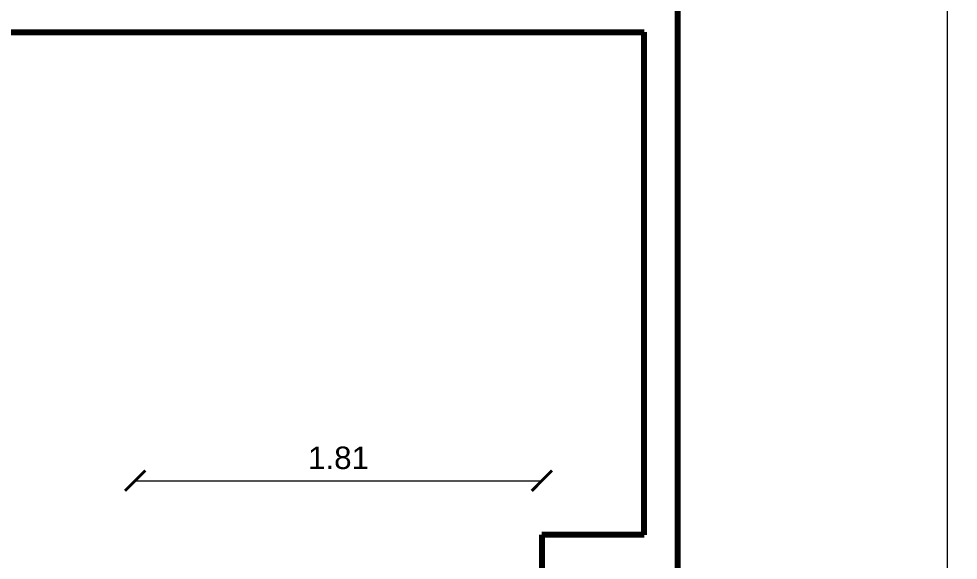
# Model space of a CAD drawing. Header units: inches. Extents: x 20.7 to 104.8, y 84.5 to 143.9.
# Drawn here: x 33.21 to 37.397, y 119.153 to 121.565 of the extents above; entities that cross this region are included whole.
import ezdxf

# ---------------------------------------------------------------- set-up
doc = ezdxf.new("R2010")
doc.units = ezdxf.units.IN
doc.header["$MEASUREMENT"] = 0
doc.linetypes.add('CONTINUA', pattern=[0])
doc.layers.add('Cotas', color=60, linetype='Continuous')
doc.layers.add('Paredes', color=5, linetype='Continuous', lineweight=80)
doc.styles.get("Standard").update_dxf_attribs({"font": 'arial.ttf'})
doc.dimstyles.new('Cotas', dxfattribs={"dimtxt": 0.1, "dimasz": 0.09, "dimexe": 0.2, "dimexo": 0.4, "dimgap": 0.05, "dimtad": 1, "dimzin": 0, "dimdsep": 46, "dimtxsty": 'Standard', "dimblk": 'ARCHTICK', "dimcen": 0.09, "dimse1": 1, "dimse2": 1, "dimclrd": 60, "dimclre": 256, "dimadec": 0, "dimazin": 0, "dimtfac": 1, "dimtix": 1, "dimtofl": 0, "dimtmove": 1, "dimatfit": 3, "dimfxl": 0, "dimtolj": 1, "dimtzin": 0, "dimlwd": 9, "dimarcsym": 0})

# ---------------------------------------------------------------- blocks, each defined once
blk = doc.blocks.new('_ArchTick')
at = {"color": 0, "linetype": 'ByBlock', "const_width": 0.15}
blk.add_lwpolyline([(-0.5, -0.5), (0.5, 0.5)], dxfattribs=at)
blk = doc.blocks.new('*D252')
at = {"layer": 'Cotas', "color": 60, "linetype": 'CONTINUA', "lineweight": 9, "transparency": 16777216}
blk.add_line((37.3477, 138.9711), (37.3477, 108.9211), dxfattribs=at)
at = {"layer": 'Defpoints', "color": 0, "transparency": 16777216}
for p in [(37.3477, 138.9711), (37.3477, 108.9211), (37.3477, 108.9211)]:
    blk.add_point(p, dxfattribs=at)
at = {"layer": 'Cotas', "color": 60, "lineweight": 9, "transparency": 16777216, "xscale": 0.09, "yscale": 0.09, "zscale": 0.09}
for p, rotation in [((37.3477, 138.9711), 90), ((37.3477, 108.9211), 270)]:
    blk.add_blockref('_ArchTick', p, dxfattribs=dict(at, rotation=rotation))
at = {"layer": 'Cotas', "color": 0, "transparency": 16777216, "insert": (37.2466, 123.9461), "char_height": 0.1, "attachment_point": 5, "rotation": 90}
blk.add_mtext('\\A1;30.05', dxfattribs=at)
blk = doc.blocks.new('*D261')
at = {"layer": 'Cotas', "color": 60, "linetype": 'CONTINUA', "lineweight": 9, "transparency": 16777216}
blk.add_line((33.7285, 119.507), (35.5414, 119.507), dxfattribs=at)
at = {"layer": 'Defpoints', "color": 0, "transparency": 16777216}
for p in [(33.7285, 119.507), (35.5414, 119.507), (35.5414, 119.507)]:
    blk.add_point(p, dxfattribs=at)
at = {"layer": 'Cotas', "color": 60, "lineweight": 9, "transparency": 16777216, "xscale": 0.09, "yscale": 0.09, "zscale": 0.09, "rotation": 180}
blk.add_blockref('_ArchTick', (33.7285, 119.507), dxfattribs=at)
at = {"layer": 'Cotas', "color": 60, "lineweight": 9, "transparency": 16777216, "xscale": 0.09, "yscale": 0.09, "zscale": 0.09}
blk.add_blockref('_ArchTick', (35.5414, 119.507), dxfattribs=at)
at = {"layer": 'Cotas', "color": 0, "transparency": 16777216, "insert": (34.6349, 119.6081), "char_height": 0.1, "attachment_point": 5}
blk.add_mtext('\\A1;1.81', dxfattribs=at)

msp = doc.modelspace()

# ---------------------------------------------------------------- linework, layer by layer
at = {"layer": 'Paredes'}
for p, q in [((36.1477, 108.9211), (36.1477, 138.9711)), ((32.0997, 121.5052), (35.9977, 121.5052)), ((35.9977, 119.2655), (35.9977, 121.5052)), ((35.9977, 120.3873), (35.9977, 120.5386)), ((35.9977, 119.2655), (35.5414, 119.2655)), ((35.5414, 119.2655), (35.5414, 118.8655))]:
    msp.add_line(p, q, dxfattribs=at)

# ---------------------------------------------------------------- dimensions: what is measured, and where the dimension line sits
at = {"layer": 'Cotas'}
dim = msp.add_linear_dim(base=(37.3477, 108.9211), p1=(37.3477, 138.9711), p2=(37.3477, 108.9211), angle=270, dimstyle='Cotas', dxfattribs=at)
dim.commit()
dim.dimension.update_dxf_attribs({"geometry": '*D252', "text_midpoint": (37.2466, 123.9461)})
dim = msp.add_linear_dim(base=(35.5414, 119.507), p1=(33.7285, 119.507), p2=(35.5414, 119.507), dimstyle='Cotas', dxfattribs=at)
dim.commit()
dim.dimension.update_dxf_attribs({"geometry": '*D261', "text_midpoint": (34.6349, 119.6081)})

doc.saveas('drawing.dxf')
